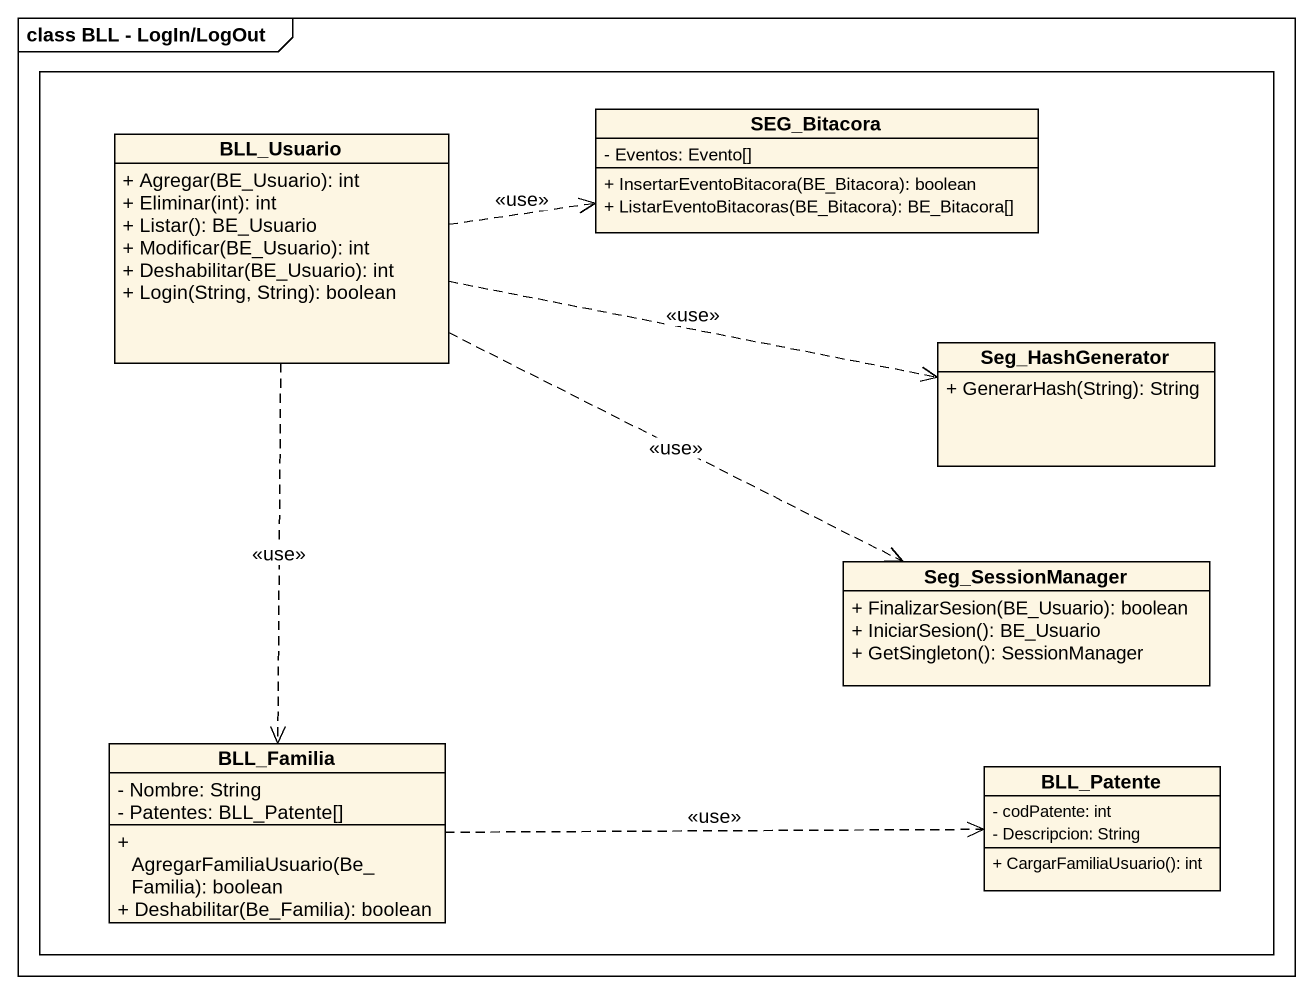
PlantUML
@startuml
mainframe class BLL - LogIn/LogOut
hide circle
hide empty members
skinparam classAttributeIconSize 0
rectangle " " as rectangle1 {
  class BLL_Usuario {
    + Agregar(BE_Usuario): int
    + Eliminar(int): int
    + Listar(): BE_Usuario
    + Modificar(BE_Usuario): int
    + Deshabilitar(BE_Usuario): int
    + Login(String, String): boolean
  }
  class SEG_Bitacora {
    - Eventos: Evento[]
    + InsertarEventoBitacora(BE_Bitacora): boolean
    + ListarEventoBitacoras(BE_Bitacora): BE_Bitacora[]
  }
  class Seg_HashGenerator {
    + GenerarHash(String): String
  }
  class Seg_SessionManager {
    + FinalizarSesion(BE_Usuario): boolean
    + IniciarSesion(): BE_Usuario
    + GetSingleton(): SessionManager
  }
  class BLL_Familia {
    - Nombre: String
    - Patentes: BLL_Patente[]
    + AgregarFamiliaUsuario(Be_Familia): boolean
    + Deshabilitar(Be_Familia): boolean
  }
  class BLL_Patente {
    - codPatente: int
    - Descripcion: String
    + CargarFamiliaUsuario(): int
  }
}
BLL_Usuario .right.> SEG_Bitacora : <<use>>
BLL_Usuario .right.> Seg_HashGenerator : <<use>>
BLL_Usuario .right.> Seg_SessionManager : <<use>>
BLL_Usuario ..> BLL_Familia : <<use>>
BLL_Familia .right.> BLL_Patente : <<use>>
@enduml
